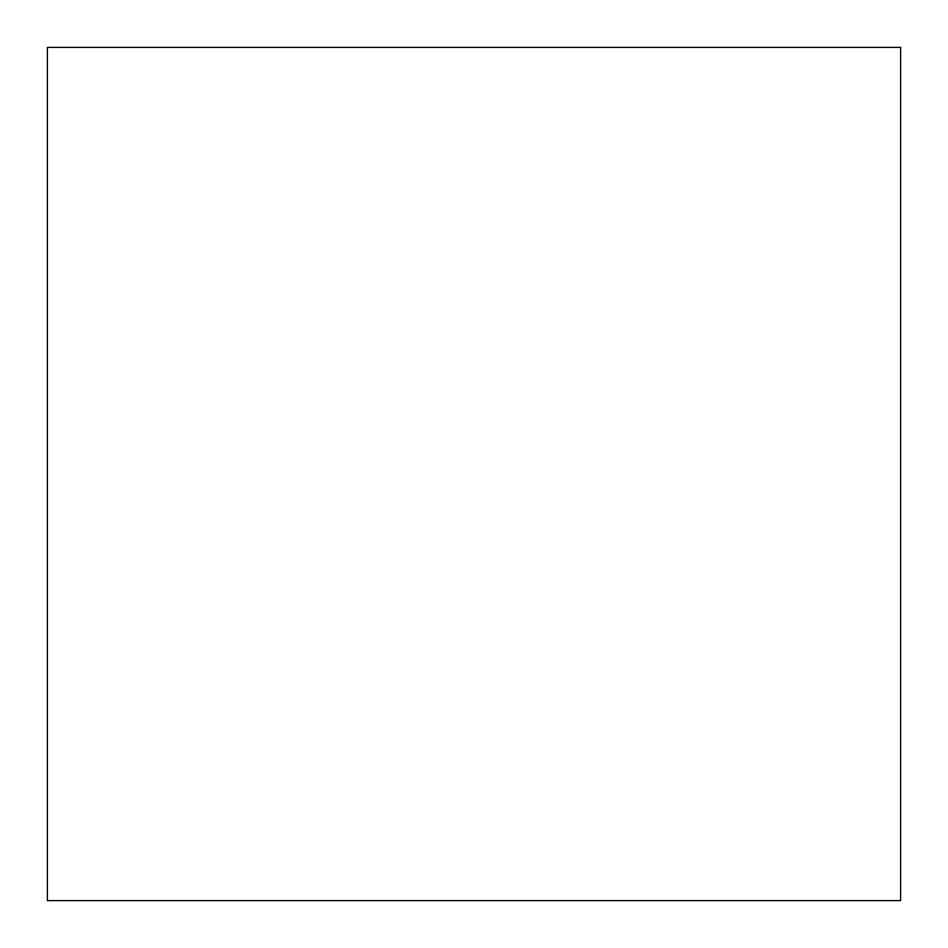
<?xml version="1.0" encoding="UTF-8"?>
<svg xmlns="http://www.w3.org/2000/svg" width="948" height="948" viewBox="0 0 948 948"><rect width="100%" height="100%" fill="white"/><g stroke="black" fill="none" stroke-linecap="round" stroke-linejoin="round"><path stroke-width="1.42" d="M900.6 47.4L47.4 47.4L47.4 900.6L900.6 900.6L900.6 47.4"/></g></svg>
